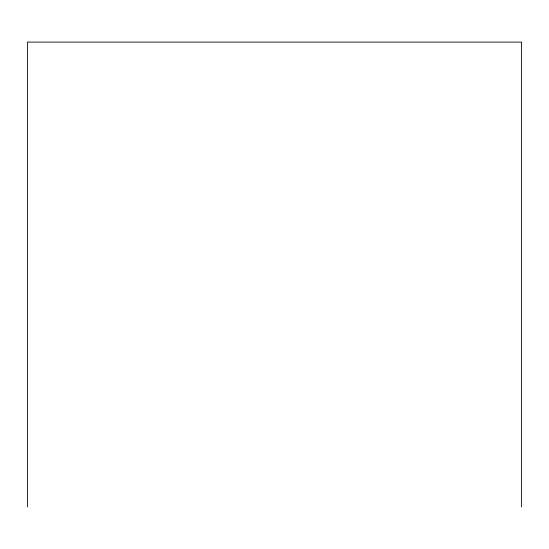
<?xml version="1.0" encoding="UTF-8"?>
<svg xmlns="http://www.w3.org/2000/svg" width="549" height="549" viewBox="0 0 549 549"><rect width="100%" height="100%" fill="white"/><g stroke="black" fill="none" stroke-linecap="round" stroke-linejoin="round"><path stroke-width="0.82" d="M521.55 506.905L521.55 42.095L27.45 42.095L27.45 506.905"/></g></svg>
